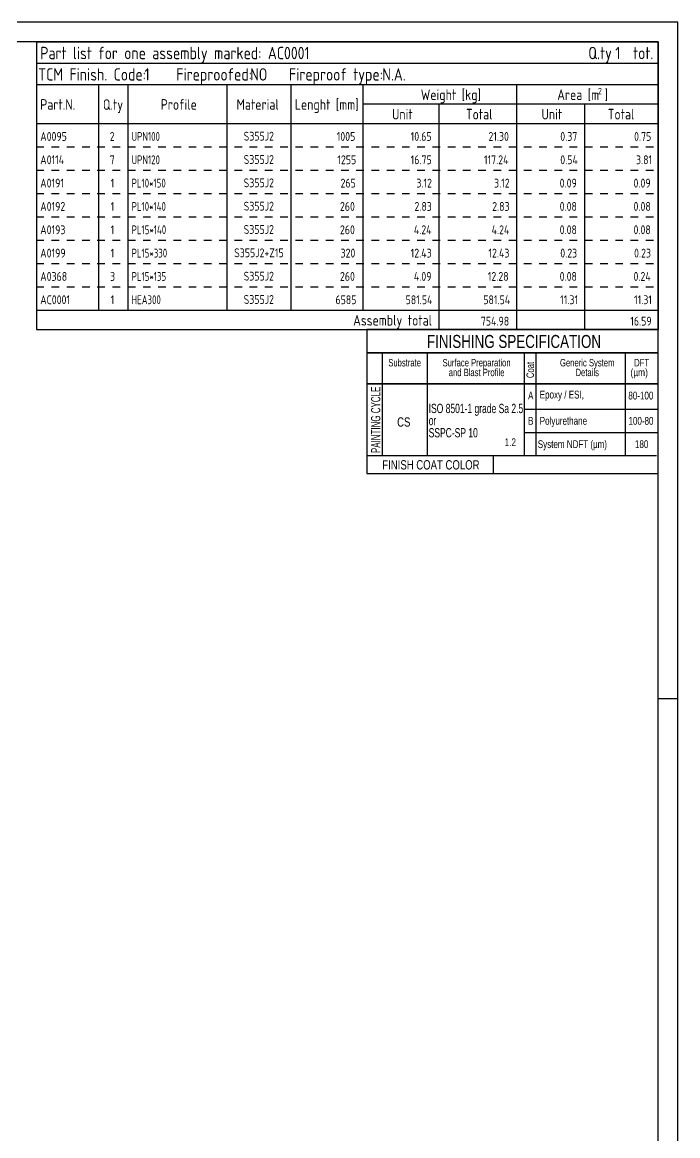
# Model space of a CAD drawing. Header units: millimetres. Extents: x -222 to 619, y -24 to 570.
# Drawn here: x 450.1 to 618.8, y 283.5 to 569.8 of the extents above; entities that cross this region are included whole.
import ezdxf

# ---------------------------------------------------------------- set-up
doc = ezdxf.new("R2010")
doc.units = ezdxf.units.MM
doc.linetypes.add('DXK_LINE_DOT2', pattern=[3.9198, 1.9599, -1.9599])
doc.styles.add('Arial Narrow', font='ARIALN.TTF', dxfattribs={"height": 0.2})
doc.styles.add('GOST type A', font='', dxfattribs={"height": 0.2})
doc.styles.add('GOST type A Bold', font='', dxfattribs={"height": 0.2})
doc.styles.get('GOST type A').set_extended_font_data('GOST type A')
doc.styles.get('GOST type A Bold').set_extended_font_data('GOST type A', bold=True)

# ---------------------------------------------------------------- blocks, each defined once
blk = doc.blocks.new('Unknown-43704914-2219')
at = {"color": 5, "linetype": 'Continuous'}
for p, q in [((618.77, 569.83), (-222.23, 569.83)), ((618.77, -24.17), (618.77, 569.83)), ((613.77, 564.83), (-217.23, 564.83)), ((613.77, -19.17), (613.77, 564.83))]:
    blk.add_line(p, q, dxfattribs=at)
at = {"color": 7, "linetype": 'Continuous'}
blk.add_line((618.77, 395.83), (613.77, 395.83), dxfattribs=at)
blk = doc.blocks.new('0_TCM_4503_AIVD_AD_PART_LIST-43704914-58351')
at = {"color": 174, "linetype": 'Continuous'}
for p, q in [((453.77, 564.83), (453.77, 543.83)), ((453.77, 543.83), (453.77, 537.83)), ((453.77, 537.83), (453.77, 531.83)), ((453.77, 531.83), (453.77, 525.83)), ((453.77, 525.83), (453.77, 519.83)), ((453.77, 519.83), (453.77, 513.83)), ((453.77, 513.83), (453.77, 507.83)), ((453.77, 507.83), (453.77, 501.83)), ((453.77, 501.83), (453.77, 495.83)), ((453.77, 495.83), (453.77, 490.83)), ((453.77, 490.83), (613.77, 490.83))]:
    blk.add_line(p, q, dxfattribs=at)
at = {"color": 7, "linetype": 'Continuous'}
for p, q in [((453.77, 564.83), (613.77, 564.83)), ((613.77, 564.83), (613.77, 543.83)), ((453.77, 559.33), (613.77, 559.33)), ((453.77, 553.83), (613.77, 553.83)), ((469.77, 553.83), (469.77, 543.83)), ((477.27, 553.83), (477.27, 543.83)), ((502.77, 553.83), (502.77, 543.83)), ((519.27, 553.83), (519.27, 543.83)), ((537.77, 553.83), (537.77, 543.83)), ((577.27, 553.83), (577.27, 543.83)), ((537.77, 548.83), (613.77, 548.83)), ((557.27, 548.83), (557.27, 543.83)), ((594.77, 548.83), (594.77, 543.83)), ((469.77, 543.83), (469.77, 537.83)), ((477.27, 543.83), (477.27, 537.83)), ((502.77, 543.83), (502.77, 537.83)), ((519.27, 543.83), (519.27, 537.83)), ((537.77, 543.83), (537.77, 537.83)), ((557.27, 543.83), (557.27, 537.83)), ((577.27, 543.83), (577.27, 537.83)), ((594.77, 543.83), (594.77, 537.83)), ((613.77, 543.83), (613.77, 537.83)), ((469.77, 537.83), (469.77, 531.83)), ((477.27, 537.83), (477.27, 531.83)), ((502.77, 537.83), (502.77, 531.83)), ((519.27, 537.83), (519.27, 531.83)), ((537.77, 537.83), (537.77, 531.83)), ((557.27, 537.83), (557.27, 531.83)), ((577.27, 537.83), (577.27, 531.83)), ((594.77, 537.83), (594.77, 531.83)), ((613.77, 537.83), (613.77, 531.83)), ((469.77, 531.83), (469.77, 525.83)), ((477.27, 531.83), (477.27, 525.83)), ((502.77, 531.83), (502.77, 525.83)), ((519.27, 531.83), (519.27, 525.83)), ((537.77, 531.83), (537.77, 525.83)), ((557.27, 531.83), (557.27, 525.83)), ((577.27, 531.83), (577.27, 525.83)), ((594.77, 531.83), (594.77, 525.83)), ((613.77, 531.83), (613.77, 525.83)), ((469.77, 525.83), (469.77, 519.83)), ((477.27, 525.83), (477.27, 519.83)), ((502.77, 525.83), (502.77, 519.83)), ((519.27, 525.83), (519.27, 519.83)), ((537.77, 525.83), (537.77, 519.83)), ((557.27, 525.83), (557.27, 519.83)), ((577.27, 525.83), (577.27, 519.83)), ((594.77, 525.83), (594.77, 519.83)), ((613.77, 525.83), (613.77, 519.83)), ((469.77, 519.83), (469.77, 513.83)), ((477.27, 519.83), (477.27, 513.83)), ((502.77, 519.83), (502.77, 513.83)), ((519.27, 519.83), (519.27, 513.83)), ((537.77, 519.83), (537.77, 513.83)), ((557.27, 519.83), (557.27, 513.83)), ((577.27, 519.83), (577.27, 513.83)), ((594.77, 519.83), (594.77, 513.83)), ((613.77, 519.83), (613.77, 513.83)), ((469.77, 513.83), (469.77, 507.83)), ((477.27, 513.83), (477.27, 507.83)), ((502.77, 513.83), (502.77, 507.83)), ((519.27, 513.83), (519.27, 507.83)), ((537.77, 513.83), (537.77, 507.83)), ((557.27, 513.83), (557.27, 507.83)), ((577.27, 513.83), (577.27, 507.83)), ((594.77, 513.83), (594.77, 507.83)), ((613.77, 513.83), (613.77, 507.83)), ((469.77, 507.83), (469.77, 501.83)), ((477.27, 507.83), (477.27, 501.83)), ((502.77, 507.83), (502.77, 501.83)), ((519.27, 507.83), (519.27, 501.83)), ((537.77, 507.83), (537.77, 501.83)), ((557.27, 507.83), (557.27, 501.83)), ((577.27, 507.83), (577.27, 501.83)), ((594.77, 507.83), (594.77, 501.83)), ((613.77, 507.83), (613.77, 501.83)), ((469.77, 501.83), (469.77, 495.83)), ((477.27, 501.83), (477.27, 495.83)), ((502.77, 501.83), (502.77, 495.83)), ((519.27, 501.83), (519.27, 495.83)), ((537.77, 501.83), (537.77, 495.83)), ((557.27, 501.83), (557.27, 495.83)), ((577.27, 501.83), (577.27, 495.83)), ((594.77, 501.83), (594.77, 495.83)), ((613.77, 501.83), (613.77, 495.83)), ((557.27, 495.83), (557.27, 490.83)), ((577.27, 495.83), (577.27, 490.83)), ((594.77, 495.83), (594.77, 490.83)), ((613.77, 495.83), (613.77, 490.83))]:
    blk.add_line(p, q, dxfattribs=at)
at = {"color": 4, "linetype": 'Continuous'}
for p, q in [((453.77, 543.83), (613.77, 543.83)), ((453.77, 495.83), (613.77, 495.83))]:
    blk.add_line(p, q, dxfattribs=at)
at = {"color": 7, "linetype": 'DXK_LINE_DOT2'}
for p, q in [((453.77, 537.83), (613.77, 537.83)), ((453.77, 531.83), (613.77, 531.83)), ((453.77, 525.83), (613.77, 525.83)), ((453.77, 519.83), (613.77, 519.83)), ((453.77, 513.83), (613.77, 513.83)), ((453.77, 507.83), (613.77, 507.83)), ((453.77, 501.83), (613.77, 501.83)), ((453.77, 495.83), (613.77, 495.83))]:
    blk.add_line(p, q, dxfattribs=at)
at = {"color": 7, "linetype": 'Continuous'}
for s, height, style, p in [('Part list for one assembly marked: AC0001', 3.1901, 'GOST type A', (454.77, 560.33)), ('Q.ty', 3.19, 'GOST type A', (595.77, 560.33)), ('tot.', 3.19, 'GOST type A', (607.27, 560.33)), ('TCM Finish. Code:', 3.1901, 'GOST type A', (454.27, 554.83)), ('1', 3.19, 'GOST type A Bold', (481.62, 554.83)), ('Fireproofed:', 3.1901, 'GOST type A', (489.77, 554.83)), ('NO', 3.19, 'GOST type A Bold', (508.77, 554.83)), ('Fireproof type:', 3.1901, 'GOST type A', (518.77, 554.83)), ('N.A.', 3.19, 'GOST type A Bold', (542.77, 554.83)), ('Weight [kg]', 2.7344, 'GOST type A', (552.67, 549.83)), ('Area [m ]', 2.734, 'GOST type A', (587.77, 549.83)), ('2', 1.64, 'GOST type A', (598.24, 551.33)), ('Part.N.', 2.734, 'GOST type A', (454.77, 547.33)), ('Q.ty', 2.734, 'GOST type A', (470.9, 547.31)), ('Profile', 2.734, 'GOST type A', (485.77, 547.33)), ('Material', 2.734, 'GOST type A', (505.27, 547.33)), ('Lenght [mm]', 2.7344, 'GOST type A', (520.27, 547.33)), ('Unit', 2.734, 'GOST type A', (545.27, 544.83)), ('Total', 2.734, 'GOST type A', (564.27, 544.83)), ('Unit', 2.734, 'GOST type A', (583.73, 544.83)), ('Total', 2.734, 'GOST type A', (600.75, 544.83)), ('A0095', 2.279, 'GOST type A', (454.77, 539.33)), ('2', 2.28, 'GOST type A', (472.65, 539.33)), ('S355J2', 2.279, 'GOST type A', (507.1, 539.4)), ('1005', 2.279, 'GOST type A', (531.05, 539.33)), ('10.65', 2.279, 'GOST type A', (550.07, 539.33)), ('21.30', 2.279, 'GOST type A', (570.07, 539.33)), ('0.37', 2.279, 'GOST type A', (588.55, 539.33)), ('117.24', 2.279, 'GOST type A', (568.93, 533.33)), ('3.12', 2.279, 'GOST type A', (571.53, 527.33)), ('2.83', 2.279, 'GOST type A', (571.04, 521.33)), ('4.24', 2.279, 'GOST type A', (570.89, 515.33)), ('12.43', 2.279, 'GOST type A', (570.07, 509.33)), ('12.28', 2.279, 'GOST type A', (569.91, 503.33)), ('581.54', 2.279, 'GOST type A', (568.76, 497.33)), ('Assembly total', 2.7344, 'GOST type A', (535.27, 491.83)), ('16.59', 2.279, 'GOST type A', (606.57, 491.83))]:
    blk.add_text(s, height=height, dxfattribs=dict(at, style=style)).set_placement(p)
at = {"color": 7, "style": 'GOST type A'}
blk.add_text('1', height=3.19, dxfattribs=at).set_placement((602.71, 560.33))
at = {"color": 7, "linetype": 'Continuous', "style": 'GOST type A', "width": 0.9}
blk.add_text('UPN100', height=2.279, dxfattribs=at).set_placement((478.27, 539.33))
at = {"color": 7, "linetype": 'DXK_LINE_DOT2', "style": 'GOST type A'}
for s, height, p in [('0.75', 2.279, (607.54, 539.33)), ('A0114', 2.279, (454.77, 533.33)), ('7', 2.28, (472.65, 533.33)), ('S355J2', 2.279, (507.1, 533.4)), ('1255', 2.279, (531.21, 533.33)), ('16.75', 2.279, (550.07, 533.33)), ('0.54', 2.279, (588.55, 533.33)), ('3.81', 2.279, (608.03, 533.33)), ('A0191', 2.279, (454.77, 527.33)), ('1', 2.28, (472.89, 527.33)), ('S355J2', 2.279, (507.1, 527.4)), ('265', 2.279, (532.03, 527.33)), ('3.12', 2.279, (551.53, 527.33)), ('0.09', 2.279, (588.39, 527.33)), ('0.09', 2.279, (607.39, 527.33)), ('A0192', 2.279, (454.77, 521.33)), ('1', 2.28, (472.89, 521.33)), ('S355J2', 2.279, (507.1, 521.4)), ('260', 2.279, (531.87, 521.33)), ('2.83', 2.279, (551.04, 521.33)), ('0.08', 2.279, (588.39, 521.33)), ('0.08', 2.279, (607.39, 521.33)), ('A0193', 2.279, (454.77, 515.33)), ('1', 2.28, (472.89, 515.33)), ('S355J2', 2.279, (507.1, 515.4)), ('260', 2.279, (531.87, 515.33)), ('4.24', 2.279, (550.89, 515.33)), ('0.08', 2.279, (588.39, 515.33)), ('0.08', 2.279, (607.39, 515.33)), ('A0199', 2.279, (454.77, 509.33)), ('1', 2.28, (472.89, 509.33)), ('S355J2+Z15', 2.279, (504.66, 509.4)), ('320', 2.279, (532.03, 509.33)), ('12.43', 2.279, (550.07, 509.33)), ('0.23', 2.279, (588.55, 509.33)), ('0.23', 2.279, (607.54, 509.33)), ('A0368', 2.279, (454.77, 503.33)), ('3', 2.28, (472.73, 503.33)), ('S355J2', 2.279, (507.1, 503.4)), ('260', 2.279, (531.87, 503.33)), ('4.09', 2.279, (550.89, 503.33)), ('0.08', 2.279, (588.39, 503.33)), ('0.24', 2.279, (607.39, 503.33)), ('AC0001', 2.279, (454.77, 497.33)), ('1', 2.28, (472.89, 497.33)), ('S355J2', 2.279, (507.1, 497.4)), ('6585', 2.279, (530.73, 497.33)), ('581.54', 2.279, (548.76, 497.33)), ('11.31', 2.279, (588.54, 497.33)), ('11.31', 2.279, (607.54, 497.33)), ('754.98', 2.279, (568.12, 491.83))]:
    blk.add_text(s, height=height, dxfattribs=at).set_placement(p)
at = {"color": 7, "linetype": 'DXK_LINE_DOT2', "style": 'GOST type A', "width": 0.9}
for s, p in [('UPN120', (478.27, 533.33)), ('PL10*150', (478.27, 527.33)), ('PL10*140', (478.27, 521.33)), ('PL15*140', (478.27, 515.33)), ('PL15*330', (478.27, 509.33)), ('PL15*135', (478.27, 503.33)), ('HEA300', (478.27, 497.33))]:
    blk.add_text(s, height=2.279, dxfattribs=at).set_placement(p)
blk = doc.blocks.new('0_TCM_4503_AIVD_AD_PAINTING_SYSTEM-43704914-58352')
at = {"color": 7, "linetype": 'Continuous'}
for p, q in [((613.77, 490.83), (538.77, 490.83)), ((538.77, 490.83), (538.77, 484.83)), ((613.77, 484.83), (613.77, 490.83)), ((538.77, 484.83), (613.77, 484.83)), ((613.77, 484.83), (538.77, 484.83)), ((538.77, 484.83), (538.77, 476.83)), ((542.77, 484.83), (542.77, 476.83)), ((554.27, 484.83), (554.27, 476.83)), ((579.27, 484.83), (579.27, 476.83)), ((582.27, 484.83), (582.27, 476.83)), ((605.27, 484.83), (605.27, 476.83)), ((613.77, 476.83), (613.77, 484.83)), ((538.77, 476.83), (613.77, 476.83)), ((613.77, 476.83), (538.77, 476.83)), ((538.77, 476.83), (538.77, 453.83)), ((542.77, 476.83), (542.77, 458.33)), ((554.27, 476.83), (554.27, 458.33)), ((579.27, 476.83), (579.27, 458.33)), ((582.27, 476.83), (582.27, 458.33)), ((605.27, 476.83), (605.27, 458.33)), ((613.77, 453.83), (613.77, 476.83)), ((579.27, 470.33), (613.77, 470.33)), ((579.27, 464.33), (613.77, 464.33)), ((613.27, 458.33), (538.77, 458.33)), ((571.27, 458.33), (571.27, 453.83)), ((538.77, 453.83), (613.77, 453.83))]:
    blk.add_line(p, q, dxfattribs=at)
at = {"color": 7, "style": 'Arial Narrow', "width": 0.9}
blk.add_text('FINISHING SPECIFICATION', height=3.3405, dxfattribs=at).set_placement((554.27, 486.08))
at = {"color": 7, "linetype": 'Continuous', "style": 'Arial Narrow'}
for s, height, width, p in [('Substrate', 1.909, 0.9, (544.3, 481.33)), ('Surface Preparation', 1.9089, 0.9, (558.27, 481.33)), ('Generic System', 1.9089, 0.9, (588.48, 481.33)), ('DFT', 1.909, 0.9, (607.56, 481.33)), ('and Blast Profile', 1.9089, 0.9, (559.86, 478.83)), ('Details', 1.909, 0.9, (592.48, 478.83)), ('A', 2, 0.9, (580.27, 472.83)), ('Epoxy / ESI,', 2.0043, 0.9, (583.27, 473.08)), ('80-100', 2.004, 0.9, (606.07, 472.83)), ('ISO 8501-1 grade Sa 2.5^M', 2.3861, 0.8, (554.7, 469.33)), ('CS', 2.386, 0.9, (546.58, 465.83)), ('or ^M', 2.386, 0.8, (554.7, 466.21)), ('B', 2, 0.9, (580.27, 466.33)), ('Polyurethane', 2.0043, 0.9, (583.27, 466.33)), ('100-80', 2.004, 0.9, (606.1, 466.33)), ('SSPC-SP 10', 2.386, 0.8, (554.7, 463.08)), ('1.2', 2.004, 0.9, (574.27, 460.83)), ('System NDFT (µm)', 2.0043, 0.9, (582.77, 460.33)), ('180', 2.004, 0.9, (607.77, 460.33)), ('FINISH COAT COLOR', 2.3861, 0.9, (542.77, 454.83))]:
    blk.add_text(s, height=height, dxfattribs=dict(at, width=width)).set_placement(p)
for s, height, width, p in [('Coat', 1.909, 0.9, (581.77, 478.33)), ('PAINTING CYCLE', 2.3861, 0.75, (542.27, 459.04))]:
    blk.add_text(s, height=height, rotation=90, dxfattribs=dict(at, width=width)).set_placement(p)
blk.add_text('(µm)', height=1.909, dxfattribs=at).set_placement((606.61, 478.83))

msp = doc.modelspace()

# ---------------------------------------------------------------- block references
for name in ['Unknown-43704914-2219', '0_TCM_4503_AIVD_AD_PART_LIST-43704914-58351', '0_TCM_4503_AIVD_AD_PAINTING_SYSTEM-43704914-58352']:
    msp.add_blockref(name, (0, 0))

doc.saveas('drawing.dxf')
